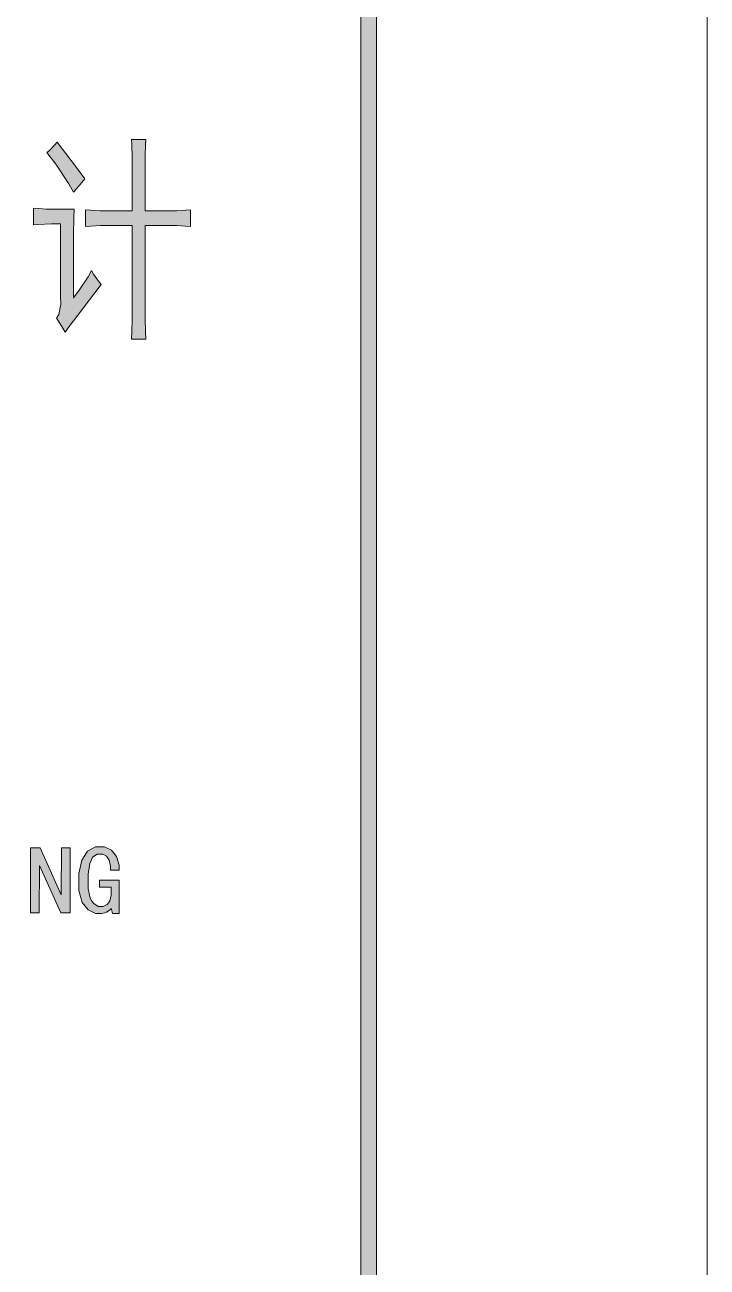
# Model space of a CAD drawing. Header units: millimetres. Extents: x 568 to 57335, y 85 to 28579.
# Drawn here: x 57305 to 57335.2, y 28468.8 to 28523.8 of the extents above; entities that cross this region are included whole.
import ezdxf

# ---------------------------------------------------------------- set-up
doc = ezdxf.new("R2010")
doc.units = ezdxf.units.MM

msp = doc.modelspace()

# ---------------------------------------------------------------- hatches: boundary and pattern name
h = msp.add_hatch(color=0)
h.dxf.hatch_style = 2
h.paths.add_polyline_path([(57320.572, 27702.649), (57319.873, 27703.348), (57319.873, 28563.463), (57320.572, 28564.162)])
h = msp.add_hatch(color=0)
h.dxf.hatch_style = 2
h.paths.add_polyline_path([(57306.426, 28518.599), (57306.623, 28518.349), (57307.239, 28517.528), (57307.657, 28516.966), (57307.52, 28516.806), (57307.269, 28516.518), (57307.148, 28516.381), (57306.95, 28516.746), (57306.365, 28517.627), (57305.978, 28518.136), (57306.084, 28518.227), (57306.304, 28518.463)])
h = msp.add_hatch(color=0)
h.dxf.hatch_style = 2
h.paths.add_polyline_path([(57309.754, 28515.56), (57309.754, 28517.505), (57309.754, 28517.9), (57309.738, 28518.501), (57309.723, 28518.713), (57310.354, 28518.713), (57310.339, 28518.463), (57310.323, 28518.014), (57310.323, 28517.817), (57310.323, 28515.56), (57311.554, 28515.56), (57311.736, 28515.56), (57312.124, 28515.583), (57312.337, 28515.598), (57312.337, 28514.861), (57312.109, 28514.877), (57311.736, 28514.899), (57311.585, 28514.899), (57310.323, 28514.899), (57310.323, 28511.002), (57310.323, 28510.766), (57310.339, 28510.204), (57310.354, 28509.87), (57309.723, 28509.87), (57309.738, 28510.204), (57309.754, 28510.744), (57309.754, 28510.964), (57309.754, 28514.899), (57308.583, 28514.899), (57308.363, 28514.899), (57307.907, 28514.877), (57307.687, 28514.861), (57307.687, 28515.598), (57307.907, 28515.583), (57308.333, 28515.56), (57308.523, 28515.56)])
h = msp.add_hatch(color=0)
h.dxf.hatch_style = 2
h.paths.add_polyline_path([(57307.178, 28515.636), (57307.163, 28515.264), (57307.148, 28514.489), (57307.148, 28514.079), (57307.148, 28511.701), (57307.398, 28512.035), (57307.809, 28512.635), (57307.953, 28512.909), (57308.044, 28512.757), (57308.257, 28512.445), (57308.378, 28512.286), (57307.535, 28511.192), (57307.338, 28510.941), (57306.965, 28510.432), (57306.783, 28510.181), (57306.684, 28510.356), (57306.487, 28510.668), (57306.395, 28510.804), (57306.502, 28510.964), (57306.593, 28511.427), (57306.578, 28511.739), (57306.578, 28514.975), (57306.175, 28514.975), (57305.575, 28514.953), (57305.377, 28514.937), (57305.377, 28515.674), (57305.62, 28515.659), (57305.947, 28515.636), (57306.038, 28515.636)])
h = msp.add_hatch(color=0)
h.dxf.hatch_style = 2
h.paths.add_polyline_path([(57307.003, 28484.464), (57306.585, 28484.464), (57305.651, 28486.561), (57305.636, 28484.464), (57305.248, 28484.464), (57305.248, 28487.351), (57305.674, 28487.351), (57306.601, 28485.261), (57306.616, 28487.351), (57307.003, 28487.351)])
h = msp.add_hatch(color=0)
h.dxf.hatch_style = 2
h.paths.add_polyline_path([(57309.169, 28484.433), (57308.88, 28484.433), (57308.827, 28484.669), (57308.796, 28484.616), (57308.69, 28484.532), (57308.621, 28484.502), (57308.546, 28484.464), (57308.394, 28484.433), (57308.302, 28484.433), (57308.128, 28484.433), (57307.809, 28484.601), (57307.672, 28484.76), (57307.535, 28484.927), (57307.391, 28485.451), (57307.391, 28485.816), (57307.391, 28486.211), (57307.52, 28486.804), (57307.649, 28487.001), (57307.771, 28487.191), (57308.12, 28487.389), (57308.34, 28487.389), (57308.53, 28487.389), (57308.834, 28487.244), (57308.948, 28487.1), (57309.055, 28486.956), (57309.169, 28486.583), (57309.169, 28486.356), (57308.796, 28486.356), (57308.796, 28486.538), (57308.735, 28486.804), (57308.675, 28486.887), (57308.621, 28486.979), (57308.447, 28487.07), (57308.34, 28487.07), (57308.204, 28487.07), (57307.998, 28486.925), (57307.938, 28486.789), (57307.869, 28486.652), (57307.801, 28486.181), (57307.801, 28485.854), (57307.801, 28485.535), (57307.885, 28485.11), (57307.968, 28484.988), (57308.052, 28484.874), (57308.249, 28484.752), (57308.356, 28484.752), (57308.47, 28484.752), (57308.637, 28484.836), (57308.705, 28484.912), (57308.766, 28484.996), (57308.827, 28485.246), (57308.827, 28485.413), (57308.827, 28485.596), (57308.302, 28485.596), (57308.302, 28485.915), (57309.169, 28485.915)])

# ---------------------------------------------------------------- linework, layer by layer
at = {"color": 0, "lineweight": 0}
for points in [[(56073.988, 27688.001), (56073.988, 28578.81), (57335.22, 28578.81), (57335.22, 27688.001)], [(57320.572, 27702.649), (57319.873, 27703.348), (57319.873, 28563.463), (57320.572, 28564.162)], [(57306.426, 28518.599), (57306.623, 28518.349), (57307.239, 28517.528), (57307.657, 28516.966), (57307.52, 28516.806), (57307.269, 28516.518), (57307.148, 28516.381), (57306.95, 28516.746), (57306.365, 28517.627), (57305.978, 28518.136), (57306.084, 28518.227), (57306.304, 28518.463)], [(57309.754, 28515.56), (57309.754, 28517.505), (57309.754, 28517.9), (57309.738, 28518.501), (57309.723, 28518.713), (57310.354, 28518.713), (57310.339, 28518.463), (57310.323, 28518.014), (57310.323, 28517.817), (57310.323, 28515.56), (57311.554, 28515.56), (57311.736, 28515.56), (57312.124, 28515.583), (57312.337, 28515.598), (57312.337, 28514.861), (57312.109, 28514.877), (57311.736, 28514.899), (57311.585, 28514.899), (57310.323, 28514.899), (57310.323, 28511.002), (57310.323, 28510.766), (57310.339, 28510.204), (57310.354, 28509.87), (57309.723, 28509.87), (57309.738, 28510.204), (57309.754, 28510.744), (57309.754, 28510.964), (57309.754, 28514.899), (57308.583, 28514.899), (57308.363, 28514.899), (57307.907, 28514.877), (57307.687, 28514.861), (57307.687, 28515.598), (57307.907, 28515.583), (57308.333, 28515.56), (57308.523, 28515.56)], [(57307.178, 28515.636), (57307.163, 28515.264), (57307.148, 28514.489), (57307.148, 28514.079), (57307.148, 28511.701), (57307.398, 28512.035), (57307.809, 28512.635), (57307.953, 28512.909), (57308.044, 28512.757), (57308.257, 28512.445), (57308.378, 28512.286), (57307.535, 28511.192), (57307.338, 28510.941), (57306.965, 28510.432), (57306.783, 28510.181), (57306.684, 28510.356), (57306.487, 28510.668), (57306.395, 28510.804), (57306.502, 28510.964), (57306.593, 28511.427), (57306.578, 28511.739), (57306.578, 28514.975), (57306.175, 28514.975), (57305.575, 28514.953), (57305.377, 28514.937), (57305.377, 28515.674), (57305.62, 28515.659), (57305.947, 28515.636), (57306.038, 28515.636)], [(57307.003, 28484.464), (57306.585, 28484.464), (57305.651, 28486.561), (57305.636, 28484.464), (57305.248, 28484.464), (57305.248, 28487.351), (57305.674, 28487.351), (57306.601, 28485.261), (57306.616, 28487.351), (57307.003, 28487.351)], [(57309.169, 28484.433), (57308.88, 28484.433), (57308.827, 28484.669), (57308.796, 28484.616), (57308.69, 28484.532), (57308.621, 28484.502), (57308.546, 28484.464), (57308.394, 28484.433), (57308.302, 28484.433), (57308.128, 28484.433), (57307.809, 28484.601), (57307.672, 28484.76), (57307.535, 28484.927), (57307.391, 28485.451), (57307.391, 28485.816), (57307.391, 28486.211), (57307.52, 28486.804), (57307.649, 28487.001), (57307.771, 28487.191), (57308.12, 28487.389), (57308.34, 28487.389), (57308.53, 28487.389), (57308.834, 28487.244), (57308.948, 28487.1), (57309.055, 28486.956), (57309.169, 28486.583), (57309.169, 28486.356), (57308.796, 28486.356), (57308.796, 28486.538), (57308.735, 28486.804), (57308.675, 28486.887), (57308.621, 28486.979), (57308.447, 28487.07), (57308.34, 28487.07), (57308.204, 28487.07), (57307.998, 28486.925), (57307.938, 28486.789), (57307.869, 28486.652), (57307.801, 28486.181), (57307.801, 28485.854), (57307.801, 28485.535), (57307.885, 28485.11), (57307.968, 28484.988), (57308.052, 28484.874), (57308.249, 28484.752), (57308.356, 28484.752), (57308.47, 28484.752), (57308.637, 28484.836), (57308.705, 28484.912), (57308.766, 28484.996), (57308.827, 28485.246), (57308.827, 28485.413), (57308.827, 28485.596), (57308.302, 28485.596), (57308.302, 28485.915), (57309.169, 28485.915)]]:
    msp.add_lwpolyline(points, close=True, dxfattribs=at)

doc.saveas('drawing.dxf')
